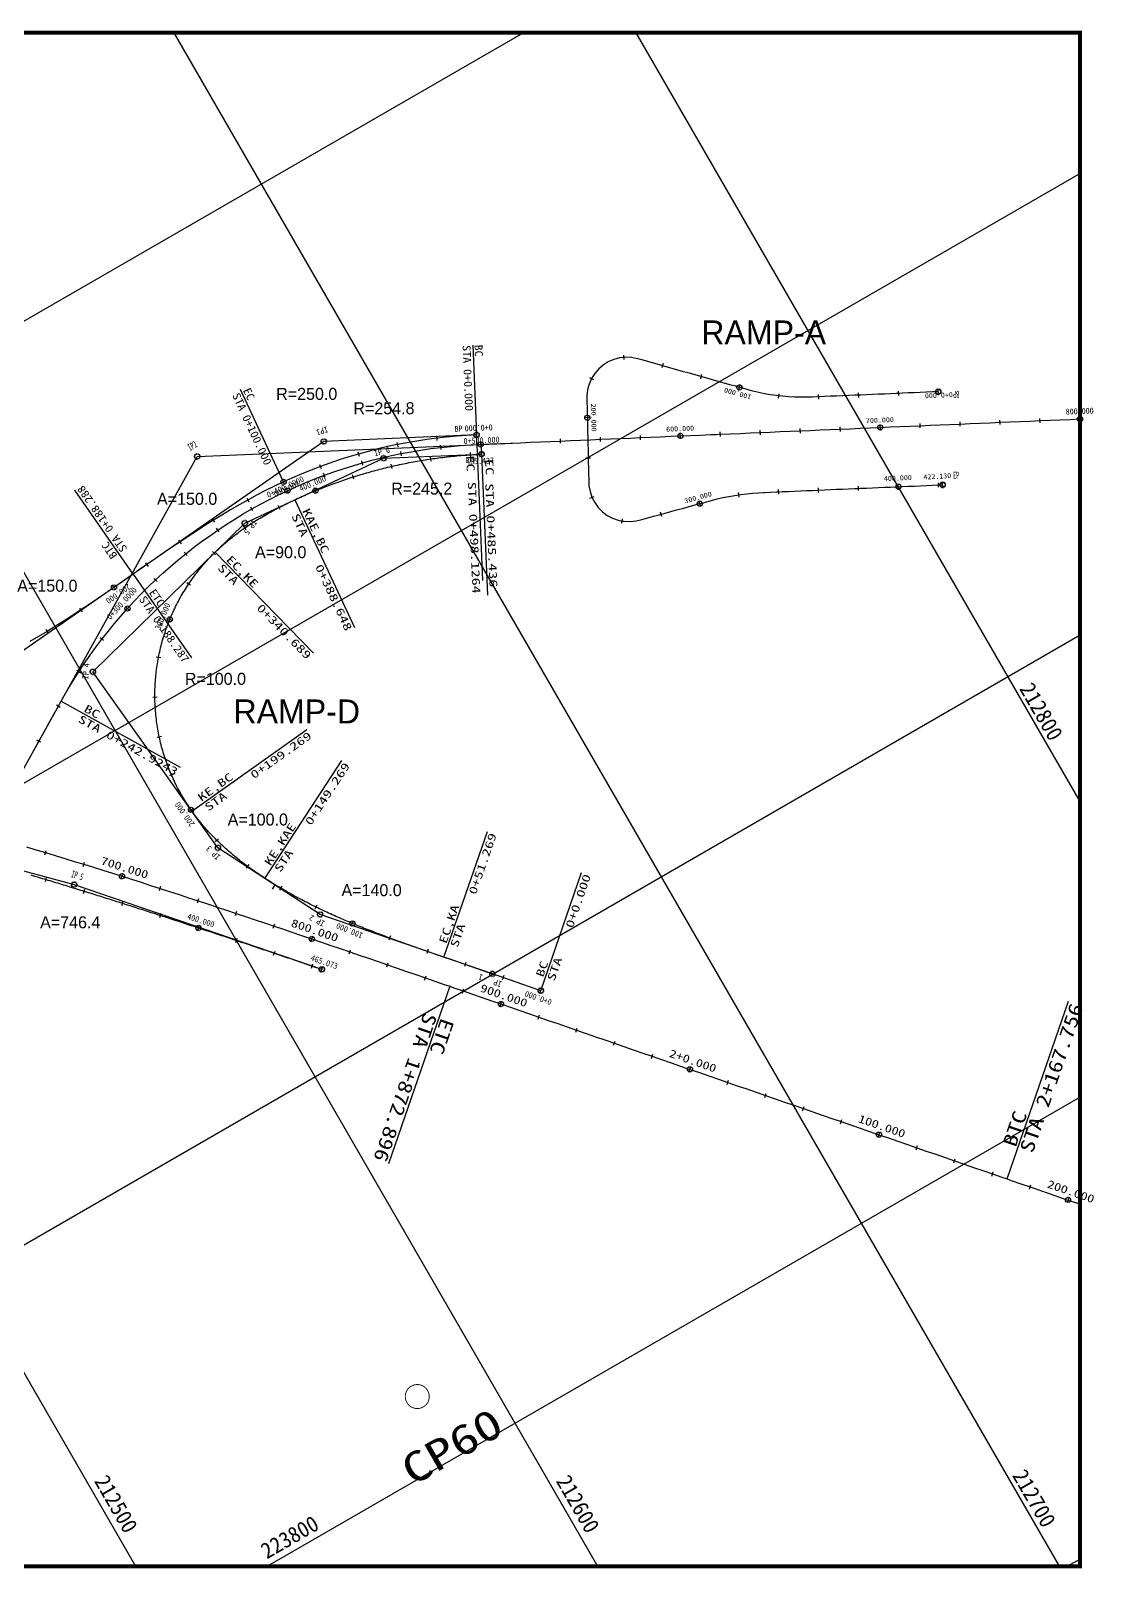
# Model space of a CAD drawing. Extents: x -5410 to -3212, y 168 to 1565.
# Drawn here: x -4579 to -4047, y 796 to 1565 of the extents above; entities that cross this region are included whole.
import ezdxf
from ezdxf.enums import TextEntityAlignment as Align

# ---------------------------------------------------------------- set-up
doc = ezdxf.new("R2010")
doc.units = 0
doc.header["$MEASUREMENT"] = 0
doc.layers.get('0').update_dxf_attribs({"linetype": 'CONTINUOUS'})
for name, color, linetype in [('CA-ALGN-CNTL', 2, 'CONTINUOUS'), ('CA-ALGN-IPLN', 1, 'CONTINUOUS'), ('CA-ALGN-IPSM', 2, 'CONTINUOUS'), ('CA-ALGN-STSM', 2, 'CONTINUOUS'), ('CA-ALGN-SUBL', 1, 'CONTINUOUS'), ('CA-ALGN-SUBT', 2, 'CONTINUOUS'), ('CA-ALGN-TEXT', 3, 'CONTINUOUS'), ('CA-TEXT', 3, 'CONTINUOUS'), ('CV-GRID-BORD', 4, 'CONTINUOUS'), ('CV-GRID-LINE', 1, 'CONTINUOUS'), ('CV-GRID-TEXT', 4, 'CONTINUOUS'), ('CV-SURV-SYMB', 3, 'CONTINUOUS'), ('CV-SURV-TEXT', 3, 'CONTINUOUS')]:
    doc.layers.add(name, color=color, linetype=linetype)
doc.styles.add('GHS', font='DotumChe.ttf')
doc.styles.add('GTXT', font='DotumChe.ttf')

# ---------------------------------------------------------------- blocks, each defined once
blk = doc.blocks.new('CVSVCPM')
at = {"const_width": 0.15}
blk.add_lwpolyline([(0, 2, -1), (0, -2, -1), (0, 2)], format="xyb", dxfattribs=at)
at = {"style": 'GTXT', "flags": 1}
blk.add_attdef('NO', text='', height=2.5, dxfattribs=at).set_placement((0, 4.76), align=Align.MIDDLE)
blk = doc.blocks.new('CASTAMM')
blk.add_line((0, -1.5), (0, 1.5))
blk.add_circle((0, 0), 1.3)
at = {"style": 'GTXT', "flags": 1}
for tag, p in [('XSEC_DAT', (0, -6.85)), ('STA_DST', (0, -3.62))]:
    blk.add_attdef(tag, text='', height=2.5, dxfattribs=at).set_placement(p, align=Align.MIDDLE)
blk = doc.blocks.new('CAIPMRK')
at = {"const_width": 0.1}
blk.add_lwpolyline([(-2, 0, -1), (2, 0, -1)], format="xyb", close=True, dxfattribs=at)
blk.add_circle((0, 0), 1.5)
blk = doc.blocks.new('CASTAMS')
blk.add_line((0, -1.5), (0, 1.5))
at = {"style": 'GTXT', "flags": 1}
for tag, p in [('XSEC_DAT', (0, -6.9)), ('STA_DST', (0, -3.6))]:
    blk.add_attdef(tag, text='', height=2.5, dxfattribs=at).set_placement(p, align=Align.MIDDLE)

msp = doc.modelspace()

# ---------------------------------------------------------------- linework, layer by layer
msp.add_line((-4486.79, 1304.32), (-4486.79, 1304.32))
at = {"layer": 'CA-ALGN-CNTL'}
for p, q in [((-4355.79, 1358.17), (-4356.04, 1364.17)), ((-4353.71, 1358.26), (-4353.45, 1352.17)), ((-4348.11, 1093.49), (-4372.33, 1101.87)), ((-4323.88, 1085.12), (-4348.11, 1093.49))]:
    msp.add_line(p, q, dxfattribs=at)
for points in [[(-4125.11, 1384.6), (-4128.11, 1384.47), (-4131.1, 1384.34), (-4134.1, 1384.22), (-4137.1, 1384.09), (-4140.1, 1383.96), (-4143.09, 1383.83), (-4145.09, 1383.75), (-4146.09, 1383.71), (-4149.09, 1383.58), (-4152.08, 1383.45), (-4155.08, 1383.32), (-4158.08, 1383.2), (-4161.08, 1383.07), (-4164.07, 1382.94), (-4165.07, 1382.9), (-4167.07, 1382.81), (-4170.07, 1382.69), (-4173.07, 1382.56), (-4176.06, 1382.43), (-4179.06, 1382.3), (-4182.06, 1382.18), (-4185.05, 1382.05), (-4188.05, 1381.92), (-4188.89, 1381.89), (-4191.05, 1381.82), (-4194.05, 1381.8), (-4197.05, 1381.87), (-4200.04, 1382.03), (-4203.03, 1382.29), (-4205.02, 1382.5), (-4206.01, 1382.63), (-4208.98, 1383.06), (-4211.94, 1383.58), (-4214.87, 1384.18), (-4217.79, 1384.88), (-4220.25, 1385.54), (-4220.69, 1385.66), (-4223.58, 1386.48), (-4224.54, 1386.75), (-4226.46, 1387.29), (-4229.35, 1388.1), (-4232.24, 1388.91), (-4235.13, 1389.73), (-4238.02, 1390.54), (-4240.9, 1391.35), (-4243.79, 1392.17), (-4246.68, 1392.98), (-4249.57, 1393.79), (-4252.45, 1394.61), (-4255.34, 1395.42), (-4258.23, 1396.23), (-4261.12, 1397.05), (-4263.04, 1397.59), (-4264, 1397.86), (-4266.89, 1398.67), (-4269.78, 1399.48), (-4272.67, 1400.3), (-4275.4, 1401.07), (-4275.56, 1401.11), (-4278.5, 1401.68), (-4281.49, 1401.8), (-4282.49, 1401.75), (-4284.47, 1401.48), (-4287.37, 1400.71), (-4290.12, 1399.52), (-4292.66, 1397.93), (-4294.94, 1395.98), (-4296.9, 1393.71), (-4298.49, 1391.18), (-4299.69, 1388.43), (-4300.03, 1387.39), (-4300.47, 1385.54), (-4300.81, 1382.56), (-4300.82, 1381.38), (-4300.78, 1379.56), (-4300.71, 1376.56), (-4300.64, 1373.56), (-4300.6, 1371.56), (-4300.58, 1370.56), (-4300.51, 1367.56), (-4300.45, 1364.56), (-4300.38, 1361.56), (-4300.31, 1358.57), (-4300.25, 1355.57), (-4300.18, 1352.57), (-4300.16, 1351.57), (-4300.12, 1349.57), (-4300.05, 1346.57), (-4299.99, 1343.57), (-4299.92, 1340.57), (-4299.89, 1339.22), (-4299.78, 1337.57), (-4299.25, 1334.62), (-4298.28, 1331.79), (-4297.59, 1330.34), (-4296.9, 1329.13), (-4295.13, 1326.71), (-4293.02, 1324.58), (-4290.62, 1322.78), (-4287.98, 1321.37), (-4285.16, 1320.37), (-4283.2, 1319.94), (-4282.21, 1319.8), (-4279.22, 1319.67), (-4276.24, 1320), (-4274.62, 1320.37), (-4273.33, 1320.72), (-4270.43, 1321.51), (-4267.54, 1322.31), (-4264.65, 1323.1), (-4263.68, 1323.36), (-4261.75, 1323.89), (-4258.86, 1324.68), (-4255.97, 1325.47), (-4253.07, 1326.26), (-4250.18, 1327.05), (-4247.28, 1327.84), (-4244.39, 1328.64), (-4241.5, 1329.43), (-4239.05, 1330.1), (-4238.6, 1330.22), (-4235.7, 1330.96), (-4232.77, 1331.63), (-4229.83, 1332.23), (-4226.88, 1332.75), (-4224.9, 1333.06), (-4223.91, 1333.21), (-4220.94, 1333.58), (-4217.95, 1333.88), (-4214.96, 1334.11), (-4212.49, 1334.24), (-4211.97, 1334.26), (-4208.97, 1334.39), (-4205.97, 1334.52), (-4204.97, 1334.56), (-4202.97, 1334.64), (-4199.98, 1334.77), (-4196.98, 1334.9), (-4193.98, 1335.03), (-4190.98, 1335.15), (-4187.99, 1335.28), (-4184.99, 1335.41), (-4181.99, 1335.54), (-4179, 1335.66), (-4176, 1335.79), (-4173, 1335.92), (-4170, 1336.05), (-4167.01, 1336.17), (-4165.01, 1336.26), (-4164.01, 1336.3), (-4161.01, 1336.43), (-4158.01, 1336.56), (-4155.02, 1336.68), (-4152.02, 1336.81), (-4149.02, 1336.94), (-4146.02, 1337.07), (-4145.03, 1337.11), (-4143.03, 1337.19), (-4140.03, 1337.32), (-4137.03, 1337.45), (-4134.04, 1337.58), (-4131.04, 1337.7), (-4128.04, 1337.83), (-4125.04, 1337.96), (-4122.92, 1338.05)], [(-4236.22, 1363.26), (-4234.08, 1363.35), (-4229.09, 1363.56), (-4224.09, 1363.77), (-4219.1, 1363.99), (-4214.1, 1364.2), (-4209.1, 1364.41), (-4204.11, 1364.62), (-4199.11, 1364.84), (-4194.12, 1365.05), (-4189.12, 1365.26), (-4184.13, 1365.47), (-4179.13, 1365.69), (-4174.14, 1365.9), (-4169.14, 1366.11), (-4164.15, 1366.32), (-4159.15, 1366.54), (-4154.16, 1366.75), (-4149.16, 1366.96), (-4144.16, 1367.17), (-4139.17, 1367.39), (-4134.17, 1367.6), (-4129.18, 1367.81), (-4124.18, 1368.02), (-4119.19, 1368.24), (-4114.19, 1368.45), (-4109.2, 1368.66), (-4104.2, 1368.87), (-4099.21, 1369.08), (-4094.21, 1369.3), (-4089.21, 1369.51), (-4084.22, 1369.72), (-4079.22, 1369.93), (-4074.23, 1370.15), (-4069.23, 1370.36), (-4064.24, 1370.57), (-4059.24, 1370.78), (-4054.25, 1371), (-4054.24, 1371)], [(-4355.99, 1362.97), (-4355.99, 1362.97), (-4355.99, 1362.97), (-4360.99, 1362.71), (-4365.97, 1362.35), (-4370.95, 1361.9), (-4375.92, 1361.35), (-4380.88, 1360.7), (-4385.82, 1359.95), (-4390.75, 1359.1), (-4395.66, 1358.16), (-4400.55, 1357.13), (-4405.42, 1355.99), (-4410.27, 1354.76), (-4415.09, 1353.44), (-4419.89, 1352.02), (-4424.65, 1350.51), (-4429.39, 1348.91), (-4434.09, 1347.21), (-4438.76, 1345.42), (-4443.39, 1343.54), (-4447.99, 1341.57), (-4452.54, 1339.51), (-4452.54, 1339.51), (-4457.06, 1337.36), (-4461.53, 1335.13), (-4465.97, 1332.82), (-4470.36, 1330.44), (-4474.72, 1327.99), (-4479.05, 1325.48), (-4483.34, 1322.92), (-4487.6, 1320.3), (-4491.84, 1317.64), (-4496.04, 1314.94), (-4500.23, 1312.2), (-4504.39, 1309.44), (-4508.54, 1306.64), (-4512.67, 1303.83), (-4516.79, 1300.99), (-4520.9, 1298.15), (-4525.01, 1295.3), (-4527.71, 1293.42), (-4527.71, 1293.42), (-4529.11, 1292.44), (-4533.22, 1289.59), (-4537.33, 1286.74), (-4541.45, 1283.9), (-4545.58, 1281.08), (-4549.72, 1278.28), (-4553.88, 1275.51), (-4558.05, 1272.76), (-4562.25, 1270.05), (-4566.48, 1267.37), (-4570.73, 1264.74), (-4575.01, 1262.16), (-4579.33, 1259.63)], [(-4333.99, 1359.1), (-4329, 1359.31), (-4324, 1359.52), (-4319, 1359.74), (-4314.01, 1359.95), (-4309.01, 1360.16), (-4304.02, 1360.37), (-4299.02, 1360.59), (-4294.03, 1360.8), (-4289.03, 1361.01), (-4284.04, 1361.22), (-4279.04, 1361.44), (-4274.05, 1361.65), (-4269.05, 1361.86), (-4264.05, 1362.07), (-4259.06, 1362.29), (-4254.06, 1362.5), (-4249.07, 1362.71), (-4244.07, 1362.92), (-4239.08, 1363.14), (-4236.22, 1363.26)], [(-4579.71, 1201.11), (-4577.28, 1205.48), (-4574.85, 1209.85), (-4572.42, 1214.22), (-4569.99, 1218.59), (-4567.56, 1222.96), (-4565.13, 1227.33), (-4563.71, 1229.89), (-4562.7, 1231.7), (-4560.19, 1236.02), (-4557.59, 1240.3), (-4554.91, 1244.52), (-4552.15, 1248.68), (-4549.3, 1252.79), (-4546.37, 1256.85), (-4543.36, 1260.84), (-4540.27, 1264.77), (-4537.11, 1268.64), (-4533.87, 1272.45), (-4530.55, 1276.19), (-4527.15, 1279.86), (-4523.69, 1283.46), (-4520.15, 1287), (-4516.55, 1290.46), (-4512.87, 1293.85), (-4509.13, 1297.17), (-4505.32, 1300.41), (-4501.45, 1303.57), (-4497.51, 1306.65), (-4493.52, 1309.66), (-4489.46, 1312.59), (-4485.35, 1315.43), (-4481.18, 1318.19), (-4476.96, 1320.87), (-4472.68, 1323.46), (-4468.36, 1325.97), (-4463.98, 1328.39), (-4459.56, 1330.72), (-4455.09, 1332.96), (-4450.58, 1335.11), (-4446.02, 1337.17), (-4441.43, 1339.14), (-4436.79, 1341.02), (-4432.12, 1342.81), (-4427.42, 1344.5), (-4422.68, 1346.09), (-4417.91, 1347.59), (-4413.11, 1349), (-4408.29, 1350.31), (-4403.43, 1351.52), (-4398.56, 1352.64), (-4393.67, 1353.66), (-4388.75, 1354.58), (-4383.82, 1355.4), (-4378.87, 1356.12), (-4373.91, 1356.74), (-4368.94, 1357.27), (-4363.96, 1357.69), (-4358.97, 1358.02), (-4355.84, 1358.17), (-4353.97, 1358.25), (-4348.98, 1358.46), (-4343.98, 1358.67), (-4338.99, 1358.89), (-4333.99, 1359.1)], [(-4579.71, 1201.12), (-4577.28, 1205.48), (-4574.85, 1209.85), (-4572.42, 1214.22), (-4569.99, 1218.59), (-4567.56, 1222.96), (-4565.13, 1227.33), (-4563.71, 1229.89), (-4562.7, 1231.7), (-4560.19, 1236.02), (-4557.59, 1240.3), (-4554.91, 1244.52), (-4552.15, 1248.68), (-4549.3, 1252.79), (-4546.37, 1256.85), (-4543.36, 1260.84), (-4540.27, 1264.77), (-4537.11, 1268.64), (-4533.87, 1272.45), (-4530.55, 1276.19), (-4527.15, 1279.86), (-4523.69, 1283.46), (-4520.15, 1287), (-4516.55, 1290.46), (-4512.87, 1293.85), (-4509.13, 1297.17), (-4505.32, 1300.41), (-4501.45, 1303.57), (-4497.51, 1306.65), (-4493.52, 1309.66), (-4489.46, 1312.59), (-4485.35, 1315.43), (-4481.18, 1318.19), (-4476.96, 1320.87), (-4472.68, 1323.46), (-4468.36, 1325.97), (-4463.98, 1328.39), (-4459.56, 1330.72), (-4455.09, 1332.96), (-4450.58, 1335.11), (-4446.02, 1337.17), (-4441.43, 1339.14), (-4436.79, 1341.02), (-4432.12, 1342.81), (-4427.42, 1344.5), (-4422.68, 1346.09), (-4417.91, 1347.59), (-4413.11, 1349), (-4408.29, 1350.31), (-4403.43, 1351.52), (-4398.56, 1352.64), (-4393.67, 1353.66), (-4388.75, 1354.58), (-4383.82, 1355.4), (-4378.87, 1356.12), (-4373.91, 1356.74), (-4368.94, 1357.27), (-4363.96, 1357.69), (-4358.97, 1358.02), (-4355.84, 1358.17), (-4353.97, 1358.25), (-4348.98, 1358.46), (-4343.98, 1358.67), (-4338.99, 1358.89), (-4333.99, 1359.1), (-4333.99, 1359.1)], [(-4323.88, 1085.12), (-4324.82, 1085.44), (-4325.77, 1085.77), (-4326.71, 1086.1), (-4327.66, 1086.42), (-4328.6, 1086.75), (-4329.55, 1087.08), (-4330.49, 1087.4), (-4331.44, 1087.73), (-4332.38, 1088.06), (-4333.33, 1088.39), (-4334.28, 1088.71), (-4335.22, 1089.04), (-4336.17, 1089.37), (-4337.11, 1089.69), (-4338.06, 1090.02), (-4339, 1090.35), (-4339.95, 1090.67), (-4340.89, 1091), (-4341.84, 1091.33), (-4342.78, 1091.65), (-4343.73, 1091.98), (-4344.67, 1092.31), (-4345.62, 1092.63), (-4346.56, 1092.96), (-4347.51, 1093.29), (-4348.45, 1093.61), (-4349.4, 1093.94), (-4350.34, 1094.27), (-4351.29, 1094.59), (-4352.23, 1094.92), (-4353.18, 1095.25), (-4354.12, 1095.57), (-4355.07, 1095.9), (-4356.01, 1096.23), (-4356.96, 1096.55), (-4357.9, 1096.88), (-4358.85, 1097.21), (-4359.79, 1097.53), (-4360.74, 1097.86), (-4361.68, 1098.19), (-4362.63, 1098.51), (-4363.57, 1098.84), (-4364.52, 1099.17), (-4365.46, 1099.49), (-4366.41, 1099.82), (-4367.35, 1100.15), (-4368.3, 1100.47), (-4369.24, 1100.8), (-4370.19, 1101.13), (-4371.13, 1101.45), (-4372.08, 1101.78), (-4372.33, 1101.87), (-4372.33, 1101.87), (-4373.03, 1102.11), (-4373.97, 1102.43), (-4374.92, 1102.76), (-4375.86, 1103.09), (-4376.81, 1103.42), (-4377.75, 1103.74), (-4378.69, 1104.07), (-4379.64, 1104.4), (-4380.58, 1104.73), (-4381.53, 1105.06), (-4382.47, 1105.39), (-4383.42, 1105.71), (-4384.36, 1106.05), (-4385.3, 1106.38), (-4386.25, 1106.71), (-4387.19, 1107.04), (-4388.13, 1107.37), (-4389.08, 1107.71), (-4390.02, 1108.04), (-4390.96, 1108.38), (-4391.9, 1108.71), (-4392.84, 1109.05), (-4393.78, 1109.39), (-4394.73, 1109.73), (-4395.67, 1110.07), (-4396.6, 1110.41), (-4397.54, 1110.76), (-4398.48, 1111.1), (-4399.42, 1111.45), (-4400.36, 1111.79), (-4401.3, 1112.14), (-4402.23, 1112.49), (-4403.17, 1112.84), (-4404.1, 1113.2), (-4405.04, 1113.55), (-4405.97, 1113.91), (-4406.91, 1114.27), (-4407.84, 1114.63), (-4408.77, 1114.99), (-4409.7, 1115.35), (-4410.64, 1115.72), (-4411.57, 1116.09), (-4412.49, 1116.45), (-4413.42, 1116.83), (-4414.35, 1117.2), (-4415.28, 1117.58), (-4416.2, 1117.95), (-4417.13, 1118.33), (-4418.05, 1118.71), (-4418.98, 1119.1), (-4419.9, 1119.49), (-4420.82, 1119.88), (-4421.74, 1120.27), (-4422.66, 1120.66), (-4423.58, 1121.06), (-4424.49, 1121.46), (-4425.41, 1121.86), (-4426.32, 1122.26), (-4427.24, 1122.67), (-4428.15, 1123.08), (-4429.06, 1123.49), (-4429.97, 1123.91), (-4430.88, 1124.33), (-4431.78, 1124.75), (-4432.69, 1125.17), (-4433.59, 1125.6), (-4434.5, 1126.03), (-4435.4, 1126.46), (-4436.3, 1126.9), (-4437.2, 1127.34), (-4438.09, 1127.78), (-4438.99, 1128.23), (-4439.88, 1128.68), (-4440.77, 1129.13), (-4441.66, 1129.59), (-4442.55, 1130.05), (-4443.44, 1130.51), (-4444.32, 1130.97), (-4445.2, 1131.44), (-4446.09, 1131.92), (-4446.96, 1132.39), (-4447.84, 1132.87), (-4448.72, 1133.36), (-4449.59, 1133.85), (-4450.46, 1134.34), (-4451.33, 1134.83), (-4452.2, 1135.33), (-4453.06, 1135.83), (-4453.92, 1136.34), (-4454.78, 1136.85), (-4455.64, 1137.37), (-4456.49, 1137.89), (-4457.35, 1138.41), (-4458.2, 1138.93), (-4459.04, 1139.47), (-4459.89, 1140), (-4460.73, 1140.54), (-4461.57, 1141.08), (-4461.8, 1141.23), (-4461.8, 1141.23), (-4462.41, 1141.63), (-4463.24, 1142.18), (-4464.07, 1142.74), (-4464.9, 1143.3), (-4465.73, 1143.86), (-4466.55, 1144.43), (-4467.37, 1145), (-4468.19, 1145.58), (-4469, 1146.16), (-4469.81, 1146.75), (-4470.61, 1147.35), (-4471.41, 1147.94), (-4472.21, 1148.55), (-4473.01, 1149.15), (-4473.8, 1149.76), (-4474.58, 1150.38), (-4475.37, 1151.01), (-4476.15, 1151.63), (-4476.92, 1152.27), (-4477.69, 1152.9), (-4478.45, 1153.55), (-4479.21, 1154.2), (-4479.97, 1154.85), (-4480.72, 1155.51), (-4481.47, 1156.18), (-4482.21, 1156.85), (-4482.95, 1157.53), (-4483.68, 1158.21), (-4484.4, 1158.9), (-4485.12, 1159.59), (-4485.84, 1160.29), (-4486.55, 1161), (-4487.25, 1161.71), (-4487.95, 1162.42), (-4488.64, 1163.15), (-4489.32, 1163.87), (-4490, 1164.61), (-4490.67, 1165.35), (-4491.34, 1166.09), (-4492, 1166.85), (-4492.65, 1167.6), (-4493.3, 1168.37), (-4493.94, 1169.14), (-4494.57, 1169.91), (-4495.19, 1170.69), (-4495.81, 1171.48), (-4496.42, 1172.27), (-4497.02, 1173.07), (-4497.61, 1173.88), (-4498.2, 1174.69), (-4498.35, 1174.91), (-4498.35, 1174.91), (-4498.77, 1175.51), (-4499.34, 1176.33), (-4499.91, 1177.16), (-4500.46, 1177.99), (-4501, 1178.83), (-4501.54, 1179.67), (-4502.07, 1180.52), (-4502.58, 1181.38), (-4503.1, 1182.24), (-4503.6, 1183.1), (-4504.09, 1183.97), (-4504.57, 1184.85), (-4505.05, 1185.73), (-4505.52, 1186.61), (-4505.97, 1187.5), (-4506.42, 1188.39), (-4506.86, 1189.29), (-4507.29, 1190.19), (-4507.72, 1191.1), (-4508.13, 1192.01), (-4508.53, 1192.92), (-4508.93, 1193.84), (-4509.31, 1194.77), (-4509.69, 1195.69), (-4510.06, 1196.62), (-4510.41, 1197.56), (-4510.76, 1198.49), (-4511.1, 1199.44), (-4511.43, 1200.38), (-4511.75, 1201.33), (-4512.06, 1202.28), (-4512.36, 1203.23), (-4512.65, 1204.19), (-4512.93, 1205.15), (-4513.21, 1206.11), (-4513.47, 1207.07), (-4513.72, 1208.04), (-4513.97, 1209.01), (-4514.2, 1209.98), (-4514.42, 1210.96), (-4514.64, 1211.94), (-4514.84, 1212.91), (-4515.04, 1213.9), (-4515.22, 1214.88), (-4515.39, 1215.86), (-4515.56, 1216.85), (-4515.71, 1217.84), (-4515.86, 1218.83), (-4515.99, 1219.82), (-4516.12, 1220.81), (-4516.24, 1221.8), (-4516.34, 1222.8), (-4516.44, 1223.79), (-4516.52, 1224.79), (-4516.6, 1225.79), (-4516.66, 1226.78), (-4516.72, 1227.78), (-4516.76, 1228.78), (-4516.8, 1229.78), (-4516.83, 1230.78), (-4516.84, 1231.78), (-4516.85, 1232.78), (-4516.84, 1233.78), (-4516.83, 1234.78), (-4516.8, 1235.78), (-4516.77, 1236.78), (-4516.73, 1237.78), (-4516.67, 1238.78), (-4516.61, 1239.77), (-4516.53, 1240.77), (-4516.45, 1241.77), (-4516.35, 1242.76), (-4516.25, 1243.76), (-4516.14, 1244.75), (-4516.01, 1245.74), (-4515.88, 1246.74), (-4515.73, 1247.72), (-4515.58, 1248.71), (-4515.42, 1249.7), (-4515.24, 1250.68), (-4515.06, 1251.67), (-4514.87, 1252.65), (-4514.66, 1253.63), (-4514.45, 1254.6), (-4514.23, 1255.58), (-4514, 1256.55), (-4513.75, 1257.52), (-4513.5, 1258.49), (-4513.24, 1259.46), (-4512.97, 1260.42), (-4512.69, 1261.38), (-4512.4, 1262.34), (-4512.1, 1263.29), (-4511.79, 1264.24), (-4511.47, 1265.19), (-4511.14, 1266.13), (-4510.81, 1267.07), (-4510.46, 1268.01), (-4510.1, 1268.95), (-4509.74, 1269.88), (-4509.36, 1270.8), (-4508.98, 1271.73), (-4508.58, 1272.65), (-4508.18, 1273.56), (-4507.77, 1274.47), (-4507.35, 1275.38), (-4506.92, 1276.28), (-4506.48, 1277.18), (-4506.03, 1278.08), (-4505.58, 1278.97), (-4505.11, 1279.85), (-4504.64, 1280.73), (-4504.15, 1281.61), (-4503.66, 1282.48), (-4503.16, 1283.34), (-4502.65, 1284.2), (-4502.13, 1285.06), (-4501.61, 1285.91), (-4501.07, 1286.75), (-4500.53, 1287.59), (-4499.98, 1288.43), (-4499.42, 1289.26), (-4498.85, 1290.08), (-4498.27, 1290.9), (-4497.69, 1291.71), (-4497.1, 1292.51), (-4496.49, 1293.31), (-4495.89, 1294.11), (-4495.27, 1294.89), (-4494.64, 1295.67), (-4494.01, 1296.45), (-4493.37, 1297.22), (-4492.73, 1297.98), (-4492.07, 1298.73), (-4491.41, 1299.48), (-4490.74, 1300.23), (-4490.06, 1300.96), (-4489.38, 1301.69), (-4488.68, 1302.41), (-4487.98, 1303.13), (-4487.28, 1303.83), (-4486.79, 1304.32), (-4486.79, 1304.32), (-4486.56, 1304.54), (-4485.84, 1305.23), (-4485.12, 1305.92), (-4484.38, 1306.59), (-4483.64, 1307.27), (-4482.9, 1307.93), (-4482.14, 1308.59), (-4481.38, 1309.24), (-4480.62, 1309.89), (-4479.85, 1310.52), (-4479.07, 1311.15), (-4478.29, 1311.78), (-4477.5, 1312.4), (-4476.71, 1313.01), (-4475.92, 1313.61), (-4475.11, 1314.21), (-4474.31, 1314.8), (-4473.49, 1315.38), (-4472.68, 1315.96), (-4471.86, 1316.53), (-4471.03, 1317.1), (-4470.2, 1317.66), (-4469.37, 1318.21), (-4468.53, 1318.75), (-4467.69, 1319.3), (-4466.85, 1319.83), (-4466, 1320.36), (-4465.15, 1320.88), (-4464.29, 1321.4), (-4463.43, 1321.91), (-4462.57, 1322.42), (-4461.7, 1322.92), (-4460.84, 1323.42), (-4459.97, 1323.91), (-4459.09, 1324.39), (-4458.21, 1324.87), (-4457.33, 1325.35), (-4456.45, 1325.82), (-4455.57, 1326.29), (-4454.68, 1326.75), (-4453.79, 1327.2), (-4452.9, 1327.66), (-4452, 1328.1), (-4451.11, 1328.55), (-4450.21, 1328.99), (-4449.31, 1329.42), (-4448.41, 1329.85), (-4447.5, 1330.28), (-4446.92, 1330.56), (-4446.92, 1330.56), (-4446.6, 1330.7), (-4445.69, 1331.12), (-4444.78, 1331.54), (-4443.87, 1331.95), (-4442.96, 1332.36), (-4442.04, 1332.77), (-4441.13, 1333.17), (-4440.21, 1333.57), (-4439.29, 1333.96), (-4438.37, 1334.35), (-4437.45, 1334.74), (-4436.52, 1335.12), (-4435.6, 1335.5), (-4434.67, 1335.87), (-4433.74, 1336.25), (-4432.81, 1336.61), (-4431.88, 1336.98), (-4430.95, 1337.34), (-4430.01, 1337.69), (-4429.08, 1338.05), (-4428.14, 1338.39), (-4427.2, 1338.74), (-4426.26, 1339.08), (-4425.32, 1339.42), (-4424.38, 1339.75), (-4423.43, 1340.08), (-4422.49, 1340.4), (-4421.54, 1340.73), (-4420.59, 1341.04), (-4419.64, 1341.36), (-4418.69, 1341.67), (-4417.74, 1341.97), (-4416.79, 1342.28), (-4415.83, 1342.57), (-4414.88, 1342.87), (-4413.92, 1343.16), (-4412.96, 1343.45), (-4412, 1343.73), (-4411.04, 1344.01), (-4410.08, 1344.28), (-4409.12, 1344.55), (-4408.15, 1344.82), (-4407.19, 1345.08), (-4406.22, 1345.34), (-4405.26, 1345.6), (-4404.29, 1345.85), (-4403.32, 1346.1), (-4402.35, 1346.34), (-4401.38, 1346.58), (-4400.41, 1346.81), (-4399.43, 1347.05), (-4398.46, 1347.27), (-4397.49, 1347.5), (-4396.51, 1347.72), (-4395.53, 1347.93), (-4394.56, 1348.14), (-4393.58, 1348.35), (-4392.6, 1348.55), (-4391.62, 1348.75), (-4390.64, 1348.95), (-4389.66, 1349.14), (-4388.68, 1349.33), (-4387.69, 1349.51), (-4386.71, 1349.69), (-4385.72, 1349.87), (-4384.74, 1350.04), (-4383.75, 1350.21), (-4382.77, 1350.37), (-4381.78, 1350.53), (-4380.79, 1350.68), (-4379.8, 1350.84), (-4378.81, 1350.98), (-4377.82, 1351.13), (-4376.83, 1351.27), (-4375.84, 1351.4), (-4374.85, 1351.53), (-4373.86, 1351.66), (-4372.87, 1351.78), (-4371.87, 1351.9), (-4370.88, 1352.02), (-4369.89, 1352.13), (-4368.89, 1352.24), (-4367.9, 1352.34), (-4366.9, 1352.44), (-4365.91, 1352.53), (-4364.91, 1352.62), (-4363.92, 1352.71), (-4362.92, 1352.79), (-4361.92, 1352.87), (-4360.92, 1352.94), (-4359.93, 1353.01), (-4358.93, 1353.08), (-4357.93, 1353.14), (-4356.93, 1353.2), (-4355.93, 1353.26), (-4354.94, 1353.31), (-4353.94, 1353.35), (-4353.5, 1353.37), (-4353.5, 1353.37)], [(-4581.1, 1157.01), (-4576.31, 1155.58), (-4571.52, 1154.15), (-4566.74, 1152.7), (-4561.95, 1151.24), (-4557.17, 1149.78), (-4552.39, 1148.31), (-4547.62, 1146.83), (-4542.84, 1145.34), (-4538.07, 1143.84), (-4533.3, 1142.34), (-4528.54, 1140.83), (-4523.77, 1139.31), (-4519.01, 1137.79), (-4514.25, 1136.25), (-4509.5, 1134.72), (-4504.74, 1133.17), (-4499.99, 1131.62), (-4495.23, 1130.07), (-4490.48, 1128.5), (-4485.74, 1126.94), (-4480.99, 1125.36), (-4476.25, 1123.79), (-4471.5, 1122.21), (-4466.76, 1120.62), (-4462.02, 1119.03), (-4457.28, 1117.43), (-4452.54, 1115.83), (-4447.81, 1114.23), (-4443.07, 1112.62), (-4438.34, 1111.02), (-4433.61, 1109.4), (-4428.87, 1107.79), (-4424.14, 1106.17), (-4419.41, 1104.55), (-4414.68, 1102.93), (-4409.96, 1101.3), (-4405.23, 1099.68), (-4400.5, 1098.05), (-4395.77, 1096.42), (-4391.05, 1094.79), (-4386.32, 1093.16), (-4381.59, 1091.52), (-4376.87, 1089.89), (-4372.14, 1088.26), (-4369.41, 1087.31), (-4367.42, 1086.62), (-4362.69, 1084.99), (-4357.97, 1083.36), (-4353.24, 1081.72), (-4348.51, 1080.09), (-4343.79, 1078.46), (-4339.06, 1076.82), (-4334.34, 1075.19), (-4329.61, 1073.56), (-4324.89, 1071.92), (-4320.16, 1070.29), (-4315.43, 1068.66), (-4310.71, 1067.02), (-4305.98, 1065.39), (-4301.26, 1063.76), (-4296.53, 1062.12), (-4291.81, 1060.49), (-4287.08, 1058.86), (-4282.35, 1057.22), (-4277.63, 1055.59), (-4272.9, 1053.96), (-4268.18, 1052.32), (-4263.45, 1050.69), (-4258.73, 1049.06), (-4254, 1047.42), (-4249.28, 1045.79), (-4244.55, 1044.16), (-4239.82, 1042.52), (-4235.1, 1040.89), (-4230.37, 1039.26), (-4225.65, 1037.62), (-4220.92, 1035.99), (-4216.2, 1034.36), (-4211.47, 1032.72), (-4206.74, 1031.09), (-4202.02, 1029.46), (-4197.29, 1027.82), (-4192.57, 1026.19), (-4187.84, 1024.55), (-4183.12, 1022.92), (-4178.39, 1021.29), (-4173.66, 1019.65), (-4168.94, 1018.02), (-4164.21, 1016.39), (-4159.49, 1014.75), (-4154.76, 1013.12), (-4150.04, 1011.49), (-4145.31, 1009.85), (-4140.58, 1008.22), (-4135.86, 1006.59), (-4131.13, 1004.95), (-4126.41, 1003.32), (-4121.68, 1001.69), (-4116.96, 1000.05), (-4112.23, 998.42), (-4107.5, 996.79), (-4102.78, 995.15), (-4098.05, 993.52), (-4093.33, 991.89), (-4090.72, 990.99), (-4088.6, 990.25), (-4083.88, 988.62), (-4079.15, 986.99), (-4074.42, 985.35), (-4069.7, 983.72), (-4064.97, 982.09), (-4060.25, 980.46), (-4055.52, 978.83), (-4054.24, 978.39)], [(-4578.97, 1143.02), (-4578.01, 1142.73), (-4577.06, 1142.45), (-4576.1, 1142.16), (-4575.14, 1141.87), (-4574.18, 1141.58), (-4573.22, 1141.29), (-4572.27, 1141), (-4571.31, 1140.71), (-4570.35, 1140.42), (-4569.4, 1140.13), (-4568.44, 1139.84), (-4567.48, 1139.55), (-4566.53, 1139.26), (-4565.57, 1138.97), (-4564.61, 1138.68), (-4563.66, 1138.39), (-4562.7, 1138.09), (-4561.74, 1137.8), (-4560.79, 1137.51), (-4559.83, 1137.21), (-4558.88, 1136.92), (-4557.92, 1136.62), (-4556.97, 1136.33), (-4556.01, 1136.03), (-4555.05, 1135.74), (-4554.1, 1135.44), (-4553.14, 1135.15), (-4552.19, 1134.85), (-4551.23, 1134.55), (-4550.28, 1134.26), (-4549.32, 1133.96), (-4548.37, 1133.66), (-4547.42, 1133.36), (-4546.46, 1133.07), (-4545.51, 1132.77), (-4544.55, 1132.47), (-4543.6, 1132.17), (-4542.64, 1131.87), (-4541.69, 1131.57), (-4540.74, 1131.27), (-4539.78, 1130.97), (-4538.83, 1130.67), (-4537.87, 1130.37), (-4536.92, 1130.07), (-4535.97, 1129.77), (-4535.01, 1129.46), (-4534.06, 1129.16), (-4533.11, 1128.86), (-4532.16, 1128.56), (-4531.2, 1128.25), (-4530.25, 1127.95), (-4529.3, 1127.65), (-4528.34, 1127.34), (-4527.39, 1127.04), (-4526.44, 1126.73), (-4525.49, 1126.43), (-4524.53, 1126.12), (-4523.58, 1125.82), (-4522.63, 1125.51), (-4521.68, 1125.21), (-4520.73, 1124.9), (-4519.77, 1124.59), (-4518.82, 1124.29), (-4517.87, 1123.98), (-4516.92, 1123.67), (-4515.97, 1123.37), (-4515.02, 1123.06), (-4514.06, 1122.75), (-4513.11, 1122.44), (-4512.16, 1122.13), (-4511.21, 1121.82), (-4510.26, 1121.52), (-4509.31, 1121.21), (-4508.36, 1120.9), (-4507.41, 1120.59), (-4506.46, 1120.28), (-4505.5, 1119.97), (-4504.55, 1119.66), (-4503.6, 1119.35), (-4502.65, 1119.04), (-4501.7, 1118.72), (-4500.75, 1118.41), (-4499.8, 1118.1), (-4498.85, 1117.79), (-4497.9, 1117.48), (-4496.95, 1117.16), (-4496, 1116.85), (-4495.05, 1116.54), (-4494.1, 1116.23), (-4493.15, 1115.91), (-4492.2, 1115.6), (-4491.25, 1115.29), (-4490.3, 1114.97), (-4489.35, 1114.66), (-4488.41, 1114.34), (-4487.46, 1114.03), (-4486.51, 1113.72), (-4485.56, 1113.4), (-4484.61, 1113.09), (-4483.66, 1112.77), (-4482.71, 1112.46), (-4481.76, 1112.14), (-4480.81, 1111.82), (-4479.86, 1111.51), (-4478.92, 1111.19), (-4477.97, 1110.87), (-4477.02, 1110.56), (-4476.07, 1110.24), (-4475.12, 1109.92), (-4474.17, 1109.61), (-4473.22, 1109.29), (-4472.28, 1108.97), (-4471.33, 1108.65), (-4470.38, 1108.34), (-4469.43, 1108.02), (-4468.48, 1107.7), (-4467.54, 1107.38), (-4466.59, 1107.06), (-4465.64, 1106.75), (-4464.69, 1106.43), (-4463.75, 1106.11), (-4462.8, 1105.79), (-4461.85, 1105.47), (-4460.9, 1105.15), (-4459.95, 1104.83), (-4459.01, 1104.51), (-4458.06, 1104.19), (-4457.11, 1103.87), (-4456.17, 1103.55), (-4455.22, 1103.23), (-4454.27, 1102.91), (-4453.32, 1102.59), (-4452.38, 1102.27), (-4451.43, 1101.94), (-4450.48, 1101.62), (-4449.54, 1101.3), (-4448.59, 1100.98), (-4447.64, 1100.66), (-4446.69, 1100.34), (-4445.75, 1100.02), (-4444.8, 1099.69), (-4443.85, 1099.37), (-4442.91, 1099.05), (-4441.96, 1098.73), (-4441.01, 1098.4), (-4440.07, 1098.08), (-4439.12, 1097.76), (-4438.18, 1097.44), (-4437.23, 1097.11), (-4436.28, 1096.79), (-4435.34, 1096.47), (-4434.39, 1096.14), (-4433.44, 1095.82), (-4433.37, 1095.8), (-4433.37, 1095.8)]]:
    msp.add_lwpolyline(points, dxfattribs=at)
at = {"layer": 'CA-ALGN-IPLN'}
for p, q in [((-4355.99, 1362.97), (-4432.36, 1359.75)), ((-4432.36, 1359.75), (-4658.55, 1202.4)), ((-4495.69, 1352.22), (-4333.99, 1359.1)), ((-4402.49, 1351.31), (-4353.5, 1353.37)), ((-4659.15, 1058.26), (-4495.69, 1352.22)), ((-4446.92, 1330.56), (-4402.49, 1351.31)), ((-4471.9, 1318.89), (-4446.92, 1330.56)), ((-4486.79, 1304.32), (-4471.9, 1318.89)), ((-4547.86, 1244.56), (-4486.79, 1304.32)), ((-4498.35, 1174.91), (-4547.86, 1244.56)), ((-4485.31, 1156.56), (-4498.35, 1174.91)), ((-4639.91, 1160.36), (-4557.26, 1138.15)), ((-4461.8, 1141.23), (-4485.31, 1156.56)), ((-4557.26, 1138.15), (-4433.37, 1095.8)), ((-4434.28, 1123.28), (-4461.8, 1141.23)), ((-4372.33, 1101.87), (-4434.28, 1123.28)), ((-4348.11, 1093.49), (-4372.33, 1101.87)), ((-4323.88, 1085.12), (-4348.11, 1093.49))]:
    msp.add_line(p, q, dxfattribs=at)
at = {"layer": 'CA-ALGN-SUBL'}
for p, q in [((-4357.89, 1407.93), (-4355.99, 1362.97)), ((-4452.54, 1339.51), (-4474.02, 1385.77)), ((-4355.84, 1358.17), (-4352.95, 1290.23)), ((-4353.5, 1353.37), (-4350.53, 1282.93)), ((-4527.71, 1293.42), (-4556.83, 1335.29)), ((-4446.92, 1330.56), (-4417.08, 1266.68)), ((-4486.79, 1304.32), (-4437.48, 1253.93)), ((-4527.71, 1293.42), (-4498.58, 1251.55)), ((-4563.71, 1229.89), (-4504.28, 1196.84)), ((-4498.35, 1174.91), (-4440.89, 1215.75)), ((-4461.8, 1141.23), (-4423.29, 1200.28)), ((-4372.33, 1101.87), (-4350.61, 1164.72)), ((-4461.8, 1141.23), (-4461.8, 1141.23)), ((-4323.88, 1085.12), (-4303.46, 1144.19)), ((-4372.33, 1101.87), (-4372.33, 1101.87)), ((-4369.41, 1087.31), (-4400.11, 998.47)), ((-4090.72, 990.99), (-4060.02, 1079.83))]:
    msp.add_line(p, q, dxfattribs=at)
at = {"layer": 'CV-GRID-BORD', "const_width": 2}
msp.add_lwpolyline([(-4054.24, 1564.07), (-4054.24, 797.34), (-5408.55, 797.34), (-5408.55, 1564.07)], close=True, dxfattribs=at)
at = {"layer": 'CV-GRID-LINE'}
for p, q in [((-4332.48, 1564.07), (-5408.55, 942.8)), ((-4969.19, 1564.07), (-4526.51, 797.34)), ((-4738.25, 1564.07), (-4295.57, 797.34)), ((-4507.31, 1564.07), (-4064.63, 797.34)), ((-4276.37, 1564.07), (-4054.24, 1179.34)), ((-4054.24, 1493.77), (-5260.5, 797.34)), ((-4054.24, 1262.83), (-4860.5, 797.34)), ((-4054.24, 1031.89), (-4460.5, 797.34)), ((-4054.24, 800.95), (-4060.5, 797.34))]:
    msp.add_line(p, q, dxfattribs=at)

# ---------------------------------------------------------------- block references
at = {"layer": 'CA-ALGN-IPSM', "yscale": 0.849999999999909}
for p, xscale, rotation in [((-4125.11, 1384.6), 0.8500000000000233, 353.4814984102013), ((-4432.36, 1359.75), 0.8499999999999976, 4.591442368191298), ((-4355.99, 1362.97), 0.8500000000000629, 341.4451897290673), ((-4495.69, 1352.22), 0.8499999999999829, 12.10672307508464), ((-4402.49, 1351.31), 0.8499999999999944, 121.0564802658977), ((-4353.5, 1353.37), 0.8499999999999855, 350.3513444432048), ((-4122.92, 1338.05), 0.8500000000000003, 346.3684518359912), ((-4471.9, 1318.89), 0.8500000000000252, 350.2208467864691), ((-4547.86, 1244.56), 0.8499999999999677, 10.78621513470535), ((-4485.31, 1156.56), 0.8500000000000651, 209.0306029159185), ((-4557.26, 1138.15), 0.8499999999998076, 244.747192427837), ((-4434.28, 1123.28), 0.8500000000000457, 294.2071876480814), ((-4433.37, 1095.8), 0.8499999999999776, 21.82054096158399), ((-4348.11, 1093.49), 0.8499999999998394, 242.1520601612744), ((-4323.88, 1085.12), 0.8499999999999965, 342.7421619642778)]:
    msp.add_blockref('CAIPMRK', p, dxfattribs=dict(at, xscale=xscale, rotation=rotation))
at = {"layer": 'CA-ALGN-STSM', "yscale": 0.75, "zscale": 0.75}
for p, xscale, rotation in [((-4282.49, 1401.75), 0.7500000000000154, 184.7899107153538), ((-4282.49, 1401.75), 0.7499999999999902, 184.7899107169925), ((-4298.49, 1391.18), 0.750000000000116, 242.0855817535956), ((-4298.49, 1391.18), 0.7499999999998943, 242.0855817520693), ((-4263.04, 1397.59), 0.7499999999999988, 164.2747756998323), ((-4263.04, 1397.59), 0.7500000000000026, 164.274575709671), ((-4243.79, 1392.17), 0.7499999999999926, 164.2747757009871), ((-4243.79, 1392.17), 0.7499999999999923, 164.2747757030443), ((-4165.07, 1382.9), 0.7499999999999919, 182.4355822674287), ((-4145.09, 1383.75), 0.7500000000000089, 182.4357148349784), ((-4205.02, 1382.5), 0.7499999999999901, 173.1780017112059), ((-4185.05, 1382.05), 0.7499999999999919, 182.4355822674287), ((-4134.17, 1367.6), 0.7500000000000002, 2.43537249492521), ((-4114.19, 1368.45), 0.7500000000000031, 2.435372494959972), ((-4094.21, 1369.3), 0.7500000000000044, 2.435372499097781), ((-4074.22, 1370.15), 0.7499999999999929, 2.435372496211781), ((-4375.92, 1361.35), 0.7499999999999775, 186.9134442236207), ((-4314.01, 1359.95), 0.7500000000000016, 2.435372499063019), ((-4294.03, 1360.8), 0.7499999999999944, 2.435372494855686), ((-4274.04, 1361.65), 0.7500000000000044, 2.435372499097781), ((-4234.08, 1363.35), 0.7499999999999959, 2.43537249349959), ((-4234.08, 1363.35), 0.7499999999999959, 2.43537249349959), ((-4214.1, 1364.2), 0.7500000000000001, 2.435372497672162), ((-4194.12, 1365.05), 0.7500000000000016, 2.435372499063019), ((-4174.13, 1365.9), 0.7500000000000046, 2.435372496350829), ((-4415.09, 1353.44), 0.749999999999976, 195.9065502278486), ((-4395.66, 1358.16), 0.7499999999999906, 191.409835317987), ((-4393.67, 1353.66), 0.7499999999999575, 11.17323577892942), ((-4393.67, 1353.66), 0.7499999999999843, 11.17323578016841), ((-4373.91, 1356.74), 0.7500000000000179, 6.589502937451249), ((-4373.91, 1356.74), 0.7499999999999786, 6.589722018349134), ((-4358.93, 1353.08), 0.7499999999999861, 3.684031021971096), ((-4434.09, 1347.21), 0.7500000000000507, 200.4027844687874), ((-4413.11, 1349), 0.7500000000000551, 15.75704849400126), ((-4413.11, 1349), 0.7499999999999417, 15.7568758350659), ((-4398.46, 1347.27), 0.7500000000000323, 13.03303527956692), ((-4378.81, 1350.98), 0.7499999999999852, 8.3586714466598), ((-4300.16, 1351.57), 0.7500000000001028, 271.2600183429982), ((-4300.16, 1351.57), 0.7499999999999246, 271.2597671564183), ((-4432.12, 1342.81), 0.7499999999999797, 20.34057761511283), ((-4432.12, 1342.81), 0.7499999999999494, 20.34053755916009), ((-4417.74, 1341.97), 0.7499999999999997, 17.70714090804307), ((-4125.04, 1337.96), 0.7499999999999922, 2.435582267393901), ((-4470.36, 1330.44), 0.75000000000007, 208.8864787814774), ((-4298.28, 1331.79), 0.7500000000000381, 293.1820636980089), ((-4298.28, 1331.79), 0.7499999999998985, 293.1820296861663), ((-4224.9, 1333.06), 0.7500000000000002, 8.39042211107952), ((-4204.97, 1334.56), 0.7499999999999939, 2.43558226906293), ((-4184.99, 1335.41), 0.7499999999999939, 2.43558226906293), ((-4165.01, 1336.26), 0.7499999999999905, 2.435714834839338), ((-4468.36, 1325.97), 0.7500000000000534, 29.50820690961525), ((-4468.36, 1325.97), 0.7500000000000006, 29.50796613731594), ((-4454.68, 1326.75), 0.7499999999999475, 27.32043907316126), ((-4263.68, 1323.36), 0.7500000000000234, 15.29394054229126), ((-4263.68, 1323.36), 0.7499999999999467, 15.29366344823395), ((-4487.6, 1320.3), 0.7499999999999349, 211.8550301903827), ((-4485.35, 1315.43), 0.7499999999999271, 34.09153591368638), ((-4485.35, 1315.43), 0.7500000000000868, 34.09177403818726), ((-4471.86, 1316.53), 0.7499999999999767, 34.63310963830444), ((-4283.2, 1319.94), 0.7499999999999819, 350.477965379335), ((-4283.2, 1319.94), 0.749999999999977, 350.4777443960968), ((-4504.39, 1309.44), 0.7500000000000516, 213.8048484119765), ((-4501.45, 1303.57), 0.7499999999998668, 38.67523007067496), ((-4501.45, 1303.57), 0.7499999999999494, 38.67546607152556), ((-4487.28, 1303.83), 0.7499999999998425, 44.77334534487747), ((-4520.9, 1298.15), 0.7500000000001018, 214.7361039189561), ((-4516.55, 1290.46), 0.7500000000000459, 43.2588374606684), ((-4516.55, 1290.46), 0.7500000000000909, 43.25901507588251), ((-4499.98, 1288.43), 0.7499999999999182, 56.23237132854201), ((-4553.88, 1275.51), 0.7499999999998895, 213.5431406965303), ((-4570.73, 1264.74), 0.7500000000000978, 211.4189282698414), ((-4543.36, 1260.84), 0.7500000000001642, 52.42605107464461), ((-4543.36, 1260.84), 0.7500000000000094, 52.42636282645229), ((-4515.06, 1251.67), 0.7500000000000339, 79.1507679475494), ((-4554.91, 1244.52), 0.7499999999999012, 57.00983783512455), ((-4554.91, 1244.52), 0.7499999999999033, 57.01005052867143), ((-4516.84, 1231.78), 0.7499999999998818, 90.61009911440496), ((-4565.13, 1227.33), 0.7499999999999137, 60.9233056770835), ((-4565.13, 1227.33), 0.7500000000001635, 60.92342835957565), ((-4574.85, 1209.85), 0.7499999999999137, 60.9233056770835), ((-4574.85, 1209.85), 0.7499999999999624, 60.9234283589599), ((-4514.64, 1211.94), 0.7500000000000309, 102.0690539255736), ((-4508.53, 1192.92), 0.749999999999987, 113.5283067758225), ((-4485.84, 1160.29), 0.7499999999999045, 135.3828000723961), ((-4571.52, 1154.15), 0.7499999999999957, 343.2411351636011), ((-4552.39, 1148.31), 0.7499999999999832, 342.8277806504196), ((-4470.61, 1147.35), 0.749999999999908, 143.4878949742177), ((-4571.31, 1140.71), 0.749999999999968, 343.1608475672452), ((-4457.61, 1136.81), 0.7499999999999062, 148.4956386182307), ((-4552.19, 1134.85), 0.7499999999999998, 342.7513832578954), ((-4514.25, 1136.25), 0.7499999999999997, 342.1234931626284), ((-4495.23, 1130.07), 0.7499999999999324, 341.8321930926892), ((-4453.92, 1136.34), 0.7499999999999354, 149.4219702261705), ((-4533.11, 1128.86), 0.7500000000000248, 342.383387404557), ((-4514.06, 1122.75), 0.7499999999999487, 342.0561867811), ((-4476.25, 1123.79), 0.7499999999999469, 341.5820878809338), ((-4436.3, 1126.9), 0.7499999999999521, 154.0249052651008), ((-4457.28, 1117.43), 0.7499999999999701, 341.3726328414971), ((-4476.07, 1110.24), 0.7499999999999899, 341.5254698691036), ((-4399.42, 1111.45), 0.7499999999999954, 159.7229800614249), ((-4457.11, 1103.87), 0.7500000000000263, 341.3219766691903), ((-4419.41, 1104.55), 0.7500000000000311, 341.0752876998012), ((-4380.58, 1104.73), 0.7499999999999442, 160.8180814951891), ((-4438.18, 1097.44), 0.7500000000000241, 341.1595818573555), ((-4400.5, 1098.05), 0.7499999999999901, 340.9879703110805), ((-4381.59, 1091.52), 0.7500000000000702, 340.9412567831923), ((-4361.68, 1098.19), 0.7500000000000259, 160.9294532607663), ((-4342.78, 1091.65), 0.7500000000000259, 160.9294532607663), ((-4362.69, 1084.99), 0.7500000000000541, 340.9330108808378), ((-4324.89, 1071.92), 0.7500000000000482, 340.9327414657942), ((-4305.98, 1065.39), 0.7500000000000093, 340.9328665944706), ((-4287.08, 1058.86), 0.7500000000000285, 340.933010879955), ((-4268.18, 1052.32), 0.7500000000000093, 340.9328665944706), ((-4230.37, 1039.26), 0.7499999999999972, 340.9328857513856), ((-4211.47, 1032.72), 0.7500000000000443, 340.9328665951699), ((-4192.57, 1026.19), 0.7500000000000093, 340.9328665944706), ((-4173.66, 1019.65), 0.7499999999999851, 340.9330108794392), ((-4135.86, 1006.59), 0.7500000000000482, 340.9327414657942), ((-4116.96, 1000.05), 0.7500000000000354, 340.9328665953535), ((-4098.05, 993.52), 0.7500000000000541, 340.9330108808378), ((-4079.15, 986.99), 0.749999999999994, 340.9382931951757)]:
    msp.add_blockref('CASTAMS', p, dxfattribs=dict(at, xscale=xscale, rotation=rotation))
at = {"layer": 'CA-ALGN-STSM'}
for p, rotation in [((-4224.54, 1386.74), 348.2327630449041), ((-4125.11, 1384.6), 2.68137166613055), ((-4300.6, 1371.56), 92.57582605450305), ((-4054.24, 1371), 182.6771449677868), ((-4355.99, 1362.97), 3.423157484432406), ((-4254.06, 1362.5), 3.926957191004527), ((-4154.15, 1366.75), 3.194027928388447), ((-4353.97, 1358.25), 183.5540859862462), ((-4353.5, 1353.37), 1.592433582374614), ((-4452.54, 1339.51), 28.60136447132111), ((-4145.03, 1337.11), 3.25448372699439), ((-4122.92, 1338.05), 2.156875170798783), ((-4450.58, 1335.11), 24.71853345530832), ((-4436.52, 1335.12), 20.4682002787132), ((-4244.39, 1328.64), 18.13523973295731), ((-4537.33, 1286.74), 42.54437979102884), ((-4530.55, 1276.19), 45.55075480105035), ((-4509.36, 1270.8), 245.0868172816978), ((-4498.77, 1175.51), 304.3938957792561), ((-4533.3, 1142.34), 343.6097701645986), ((-4495.05, 1116.54), 341.6445746975161), ((-4418.05, 1118.71), 337.5052041868834), ((-4438.34, 1111.02), 341.0752876998011), ((-4433.37, 1095.8), 341.6958242108298), ((-4323.88, 1085.12), 341.3568866568397), ((-4343.79, 1078.46), 340.9328454003466), ((-4249.28, 1045.79), 340.9328857513939), ((-4154.76, 1013.12), 340.9327414658108), ((-4060.23, 980.52), 160.938293195184)]:
    msp.add_blockref('CASTAMM', p, dxfattribs=dict(at, rotation=rotation))
at = {"layer": 'CV-SURV-SYMB', "xscale": 3, "yscale": 3}
msp.add_blockref('CVSVCPM', (-4385.65, 882.2), dxfattribs=at)

# ---------------------------------------------------------------- texts
at = {"layer": 'CA-ALGN-SUBT', "style": 'GHS'}
for s, height, rotation, width, p, p2 in [('STA 0+0.000', 4, 272.4171, 1.100098, (-4363.03, 1407.81), (-4361.64, 1374.84)), ('BC', 4, 272.4171, 1.100098, (-4357.03, 1408.06), (-4356.78, 1402.07)), ('STA 0+100.000', 4, 294.89924, 1.100098, (-4478.3, 1382.8), (-4461.88, 1347.42)), ('EC', 4, 294.89924, 1.100098, (-4472.86, 1385.32), (-4470.33, 1379.88)), ('EC', 4, 272.43543, 1.466797, (-4361.23, 1352.6), (-4360.89, 1344.61)), ('EC', 4, 272.43543, 1.466797, (-4351.68, 1350.83), (-4351.34, 1342.84)), ('STA 0+188.288', 4, 124.82368, 1.100098, (-4530.46, 1306.13), (-4552.73, 1338.14)), ('STA 0+498.1264', 4, 272.43543, 1.466797, (-4360.37, 1339.5), (-4357.99, 1283.55)), ('STA 0+485.436   ', 4, 272.41371, 1.466797, (-4351.66, 1338.69), (-4348.97, 1274.75)), ('STA    0+388.648', 4, 295.03466, 1.466797, (-4448.7, 1322.55), (-4421.61, 1264.56)), ('KAE,BC', 4, 295.03466, 1.466797, (-4443.26, 1325.09), (-4433.1, 1303.34)), ('BTC', 4, 124.82368, 1.100098, (-4535.38, 1302.7), (-4540.52, 1310.09)), ('EC,KE', 4, 314.37833, 1.466797, (-4481.53, 1300.37), (-4467.54, 1286.08)), ('STA    0+340.689', 4, 314.37833, 1.466797, (-4485.81, 1296.18), (-4441.05, 1250.43)), ('ETC', 4, 304.82368, 1.100098, (-4520.03, 1284.14), (-4514.9, 1276.75)), ('STA 0+188.287', 4, 304.82368, 1.100098, (-4524.96, 1280.71), (-4502.69, 1248.7)), ('STA 0+242.9243', 4, 330.92343, 1.466797, (-4555.66, 1219.69), (-4506.71, 1192.47)), ('BC', 4, 330.92343, 1.466797, (-4552.74, 1224.93), (-4545.75, 1221.04)), ('STA    0+199.269', 4, 35.40608, 1.466797, (-4490.16, 1174.6), (-4437.99, 1211.68)), ('KE,BC', 4, 35.40608, 1.466797, (-4493.64, 1179.49), (-4477.33, 1191.08)), ('STA    0+149.269', 4, 56.89199, 1.466797, (-4454.06, 1143.94), (-4419.1, 1197.55)), ('KE,KAE', 4, 56.89199, 1.466797, (-4459.08, 1147.22), (-4445.98, 1167.32)), ('STA    0+51.269', 4, 70.92946, 1.466797, (-4365.49, 1106.38), (-4345.88, 1163.09)), ('STA    0+0.000', 4, 70.92946, 1.466797, (-4317.03, 1089.63), (-4298.73, 1142.55)), ('EC,KA', 4, 70.92946, 1.466797, (-4371.16, 1108.34), (-4364.62, 1127.24)), ('BC', 4, 70.92946, 1.466797, (-4322.7, 1091.59), (-4320.09, 1099.15)), ('STA 2+167.756', 7, 70.93286, 1.257254, (-4077.94, 1003.5), (-4052.45, 1077.22)), ('STA 1+872.896', 7, 250.93286, 1.257254, (-4382.19, 1074.8), (-4407.67, 1001.08)), ('ETC', 7, 250.93286, 1.257254, (-4373.69, 1071.86), (-4379.57, 1054.85)), ('BTC', 7, 70.93286, 1.257254, (-4086.44, 1006.44), (-4080.56, 1023.45))]:
    msp.add_text(s, height=height, rotation=rotation, dxfattribs=dict(at, width=width)).set_placement(p, p2, align=Align.FIT)
at = {"layer": 'CA-ALGN-TEXT', "style": 'GHS'}
for s, height, rotation, width, p, p2 in [('100.000', 2.5, 164.2923, 1.173437, (-4218.34, 1382.93), (-4231.82, 1386.72)), ('100.000', 2.5, 164.2923, 1.173437, (-4218.34, 1382.93), (-4231.82, 1386.72)), ('0+0.000', 2.5, 182.43559, 1.173438, (-4117.87, 1384.31), (-4131.85, 1383.71)), ('BP', 3.5, 182.43557, 0.628627, (-4114.76, 1385.01), (-4117.76, 1384.88)), ('200.000', 2.5, 271.25975, 1.173438, (-4298.75, 1378.6), (-4298.45, 1364.61)), ('800.000', 3, 2.43543, 0.977865, (-4061.34, 1373.1), (-4047.35, 1373.69)), ('700.000', 2.5, 2.43543, 1.173438, (-4161.25, 1368.85), (-4147.26, 1369.44)), ('IP1', 3, 198.62039, 0.977865, (-4430.88, 1367.33), (-4436.57, 1365.41)), ('BP', 3, 2.4171, 0.977865, (-4366.93, 1364.48), (-4362.94, 1364.65)), ('0+500.000', 3, 2.43543, 0.977865, (-4362.43, 1358.45), (-4344.45, 1359.22)), ('0+0.000', 3, 182.4171, 0.977865, (-4348.02, 1368.25), (-4362, 1367.66)), ('600.000', 2.5, 2.43543, 1.173438, (-4261.16, 1364.6), (-4247.17, 1365.19)), ('IP2', 3.5, 31.67943, 0.628627, (-4499.19, 1354.89), (-4495.36, 1357.26)), ('IP 6', 3, 13.72419, 0.977865, (-4406.85, 1352.3), (-4399.08, 1354.2)), ('485.437', 3, 2.41371, 0.977865, (-4361.17, 1348.17), (-4347.18, 1348.76)), ('0+400.0000', 3, 24.92435, 0.977865, (-4460.1, 1331.47), (-4441.96, 1339.9)), ('100.000', 3, 204.89925, 0.977865, (-4445.18, 1340.28), (-4457.88, 1334.39)), ('400.000', 3, 22.3816, 0.977865, (-4443.91, 1334.67), (-4430.96, 1340)), ('400.000', 2.5, 2.43559, 1.173437, (-4152.28, 1339.9), (-4138.29, 1340.5)), ('422.130', 2.5, 3.27962, 1.165154, (-4132.46, 1340.65), (-4118.58, 1341.45)), ('EP', 3.5, 2.43557, 0.628627, (-4117.62, 1341.03), (-4114.62, 1341.15)), ('300.000', 2.5, 15.29392, 1.173437, (-4251.67, 1328.72), (-4238.17, 1332.41)), ('IP 5', 3, 234.05016, 0.977865, (-4467.93, 1320.95), (-4472.62, 1314.48)), ('200.000', 3, 214.64902, 0.977865, (-4530.21, 1288.75), (-4541.72, 1280.79)), ('0+300.0000', 3, 47.84266, 0.977865, (-4539.04, 1270.38), (-4525.61, 1285.21)), ('300.000', 3, 67.69164, 0.977865, (-4514.24, 1265.24), (-4508.93, 1278.19)), ('IP 4', 3, 84.8922, 0.977865, (-4550.21, 1240.75), (-4549.5, 1248.72)), ('200.000', 3, 124.98742, 0.977865, (-4496.73, 1168.39), (-4504.75, 1179.86)), ('IP 3', 3, 136.14904, 0.977865, (-4483.82, 1152.35), (-4489.58, 1157.89)), ('700.000', 4, 342.4553, 1.283447, (-4544.23, 1148.42), (-4520.87, 1141.03)), ('IP 5', 3.5, 343.04063, 0.628627, (-4559.01, 1141.95), (-4553.27, 1140.2)), ('400.000', 3, 341.77039, 0.977865, (-4500.95, 1121.01), (-4487.65, 1116.63)), ('IP 2', 3, 153.91073, 0.977865, (-4431.56, 1119.73), (-4438.75, 1123.25)), ('800.000', 4, 341.20349, 1.283447, (-4449.13, 1117.33), (-4425.94, 1109.44)), ('100.000', 3, 157.45856, 0.977865, (-4412.51, 1113.81), (-4425.44, 1119.18)), ('465.073', 3, 341.12482, 0.977865, (-4439.22, 1100.33), (-4425.97, 1095.8)), ('IP   1', 3, 160.92946, 0.977865, (-4343.09, 1089.64), (-4354.43, 1093.56)), ('IP   1', 3, 160.92946, 0.977865, (-4343.09, 1089.64), (-4354.43, 1093.56)), ('900.000', 4, 340.93286, 1.283447, (-4354.55, 1084.82), (-4331.39, 1076.82)), ('0+0.000', 3, 160.92946, 0.977865, (-4318.05, 1080.56), (-4331.28, 1085.14)), ('2+0.000', 4, 340.93286, 1.283447, (-4260.04, 1052.15), (-4236.88, 1044.15)), ('100.000', 4, 340.93286, 1.283447, (-4165.52, 1019.49), (-4142.37, 1011.48)), ('200.000', 4, 340.97046, 1.283447, (-4071.01, 986.82), (-4047.85, 978.83))]:
    msp.add_text(s, height=height, rotation=rotation, dxfattribs=dict(at, width=width)).set_placement(p, p2, align=Align.FIT)
at = {"layer": 'CA-TEXT', "attachment_point": 1, "style": 'GHS'}
for s, insert, char_height, width in [('\\fﾱﾼﾸﾲￃﾼ|b0|i0|c129|p49;RAMP-A', (-4243.62, 1420.21), 12, 100), ('\\fﾵﾸ\uffbf\ufff2ￃﾼ|b0|i0|c129|p49;R=250.0', (-4456.2, 1386.52), 6, 32.1452), ('\\fﾵﾸ\uffbf\ufff2ￃﾼ|b0|i0|c129|p49;R=254.8', (-4417.59, 1379.34), 6, 32.1452), ('\\fﾵﾸ\uffbf\ufff2ￃﾼ|b0|i0|c129|p49;R=245.2', (-4398.69, 1339.16), 6, 32.1452), ('\\fﾵﾸ\uffbf\ufff2ￃﾼ|b0|i0|c129|p49;A=150.0', (-4515.8, 1334.04), 6, 32.1452), ('\\fﾵﾸ\uffbf\ufff2ￃﾼ|b0|i0|c129|p49;A=90.0', (-4466.77, 1307.35), 6, 32.1452), ('\\fﾵﾸ\uffbf\ufff2ￃﾼ|b0|i0|c129|p49;A=150.0', (-4585.68, 1290.6), 6, 32.1452), ('\\fﾵﾸ\uffbf\ufff2ￃﾼ|b0|i0|c129|p49;R=100.0', (-4501.86, 1244.03), 6, 32.1452), ('\\fﾱﾼﾸﾲￃﾼ|b0|i0|c129|p49;RAMP-D', (-4477.55, 1230.73), 12, 67.0758), ('\\fﾵﾸ\uffbf\ufff2ￃﾼ|b0|i0|c129|p49;A=100.0', (-4480.45, 1173.7), 6, 32.1452), ('\\fﾵﾸ\uffbf\ufff2ￃﾼ|b0|i0|c129|p49;A=140.0', (-4423.55, 1138.38), 6, 32.1452), ('\\fﾵﾸ\uffbf\ufff2ￃﾼ|b0|i0|c129|p49;A=746.4', (-4574.24, 1122.3), 6, 32.1452)]:
    msp.add_mtext(s, dxfattribs=dict(at, insert=insert, char_height=char_height, width=width))
at = {"layer": 'CV-GRID-TEXT', "style": 'GHS'}
for s, rotation, p in [('212800', 300, (-4084.76, 1236.12)), ('212700', 300, (-4088.33, 842.77)), ('212500', 300, (-4547.41, 839.96)), ('212600', 300, (-4316.47, 839.96)), ('223800', 30, (-4460.89, 800.74))]:
    msp.add_text(s, height=8, rotation=rotation, dxfattribs=at).set_placement(p)
at = {"layer": 'CV-SURV-TEXT', "style": 'GHS', "width": 1.320117}
msp.add_text('CP60', height=15, rotation=30, dxfattribs=at).set_placement((-4387.92, 837.3), (-4341.15, 864.3), align=Align.FIT)

doc.saveas('drawing.dxf')
